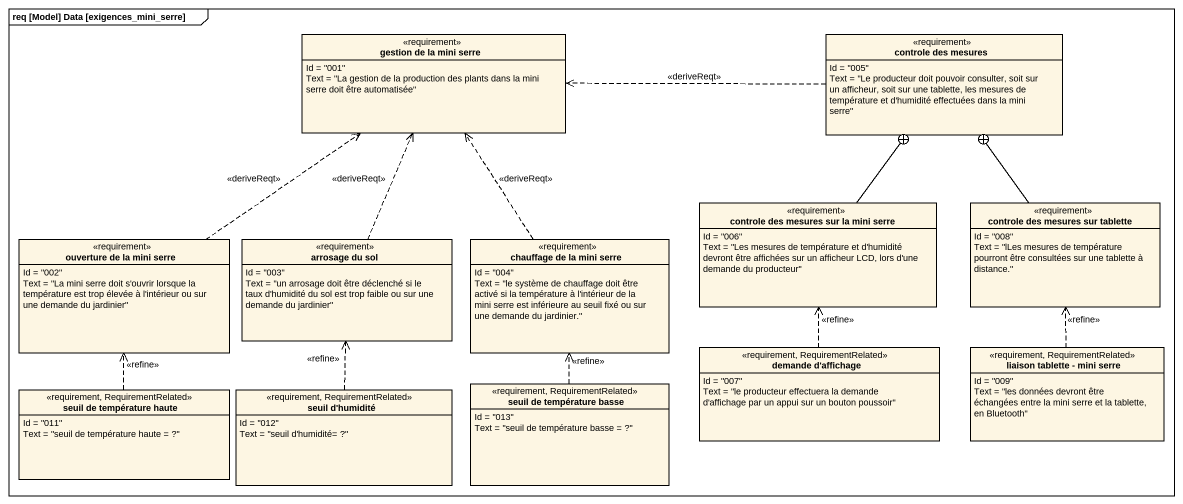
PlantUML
@startuml
mainframe req [Model] Data [exigences_mini_serre]
hide circle
hide empty members
class "gestion de la mini serre" as gestion_de_la_mini_serre <<requirement>> {
  Id = "001"
  Text = "La gestion de la production des plants dans la mini serre doit être automatisée"
}
class "controle des mesures" as controle_des_mesures <<requirement>> {
  Id = "005"
  Text = "Le producteur doit pouvoir consulter, soit sur un afficheur, soit sur une tablette, les mesures de température et d'humidité effectuées dans la mini serre"
}
class "controle des mesures sur la mini serre" as controle_des_mesures_sur_la <<requirement>> {
  Id = "006"
  Text = "Les mesures de température et d'humidité devront être affichées sur un afficheur LCD, lors d'une demande du producteur"
}
class "controle des mesures sur tablette" as controle_des_mesures_sur <<requirement>> {
  Id = "008"
  Text = "lLes mesures de température pourront être consultées sur une tablette à distance."
}
class "ouverture de la mini serre" as ouverture_de_la_mini_serre <<requirement>> {
  Id = "002"
  Text = "La mini serre doit s'ouvrir lorsque la température est trop élevée à l'intérieur ou sur une demande du jardinier"
}
class "arrosage du sol" as arrosage_du_sol <<requirement>> {
  Id = "003"
  Text = "un arrosage doit être déclenché si le taux d'humidité du sol est trop faible ou sur une demande du jardinier"
}
class "chauffage de la mini serre" as chauffage_de_la_mini_serre <<requirement>> {
  Id = "004"
  Text = "le système de chauffage doit être activé si la température à l'intérieur de la mini serre est inférieure au seuil fixé ou sur une demande du jardinier."
}
class "demande d'affichage" as demande_d_affichage <<requirement, RequirementRelated>> {
  Id = "007"
  Text = "le producteur effectuera la demande d'affichage par un appui sur un bouton poussoir"
}
class "liaison tablette - mini serre" as liaison_tablette_mini_serre <<requirement, RequirementRelated>> {
  Id = "009"
  Text = "les données devront être échangées entre la mini serre et la tablette, en Bluetooth"
}
class "seuil de température haute" as seuil_de_température_haute <<requirement, RequirementRelated>> {
  Id = "011"
  Text = "seuil de température haute = ?"
}
class "seuil d'humidité" as seuil_d_humidité <<requirement, RequirementRelated>> {
  Id = "012"
  Text = "seuil d'humidité= ?"
}
class "seuil de température basse" as seuil_de_température_basse <<requirement, RequirementRelated>> {
  Id = "013"
  Text = "seuil de température basse = ?"
}
controle_des_mesures .left.> gestion_de_la_mini_serre : <<deriveReqt>>
controle_des_mesures_sur_la -up-+ controle_des_mesures
controle_des_mesures_sur -up-+ controle_des_mesures
ouverture_de_la_mini_serre .up.> gestion_de_la_mini_serre : <<deriveReqt>>
arrosage_du_sol .up.> gestion_de_la_mini_serre : <<deriveReqt>>
chauffage_de_la_mini_serre .up.> gestion_de_la_mini_serre : <<deriveReqt>>
demande_d_affichage .up.> controle_des_mesures_sur_la : <<refine>>
liaison_tablette_mini_serre .up.> controle_des_mesures_sur : <<refine>>
seuil_de_température_haute .up.> ouverture_de_la_mini_serre : <<refine>>
seuil_d_humidité .up.> arrosage_du_sol : <<refine>>
seuil_de_température_basse .up.> chauffage_de_la_mini_serre : <<refine>>
@enduml
